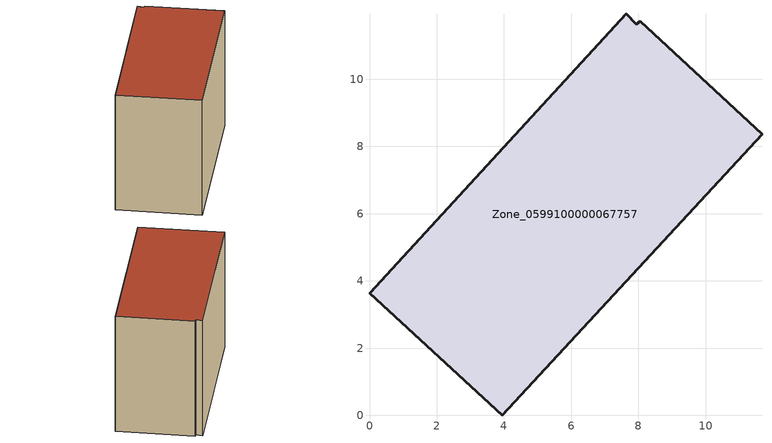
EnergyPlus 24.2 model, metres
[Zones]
Zone_0599100000067757
 floor ground (C_G): 8.05,11.72 11.68,8.36 3.95,0 0,3.63 7.63,11.95 7.93,11.63 z0
 wall outside (C_F): 3.95,0 11.68,8.36 8.05,11.72 7.93,11.63 7.63,11.95 0,3.63 3.95,0 z0:8.1
 roof outside (C_R): 11.68,8.36 8.05,11.72 7.93,11.63 7.63,11.95 0,3.63 3.95,0 z8.1
[BUILDING]
Pand.0599100000067757: North Axis=0; Terrain=City; Loads Convergence Tolerance Value=0.04; Temperature Convergence Tolerance Value=0.4; Solar Distribution=FullExterior; Maximum Number of Warmup Days=25; Minimum Number of Warmup Days=1
[Site:Location]
Rotterdam.The.Hague.AP_ZH_NLD Design_Conditions: Latitude=51.96; Longitude=4.45; Time Zone=1; Elevation=-4.5
[SITE:GROUNDTEMPERATURE:BUILDINGSURFACE]
18, 18, 18, 18, 18, 18, 18, 18, 18, 18, 18, 18
[MATERIAL] Thermal Absorptance=0.9; Solar Absorptance=0.7; Visible Absorptance=0.7
Name | Roughness | Thickness | Conductivity | Density | Specific Heat
G.TI.1975-1991 | MediumSmooth | 0.15 | 0.288461 | 540 | 1210
F.TI.1975-1991 | Rough | 0.3 | 0.230769 | 1920 | 840
R.TI.1975-1991 | MediumRough | 0.2 | 0.153846 | 1500 | 1000
[CONSTRUCTION]
C_G: G.TI.1975-1991
C_F: F.TI.1975-1991
C_R: R.TI.1975-1991
[ZONE]
Zone_0599100000067757: Type=1; Multiplier=1; Ceiling Height=Autocalculate; Volume=Autocalculate; Floor Area=autocalculate; Part of Total Floor Area=Yes
[ZONEINFILTRATION:DESIGNFLOWRATE]
Infil_Zone_0599100000067757: Zone or ZoneList or Space or SpaceList=Zone_0599100000067757; Schedule=AlwaysOn; Design Flow Rate Calculation Method=Flow/Area; Flow Rate per Floor Area=0.003; Constant Term Coefficient=1; Temperature Term Coefficient=0; Velocity Term Coefficient=0; Velocity Squared Term Coefficient=0
[HVACTEMPLATE:ZONE:IDEALLOADSAIRSYSTEM]
Zone_0599100000067757: Maximum Heating Supply Air Temperature=50; Minimum Cooling Supply Air Temperature=13; Maximum Heating Supply Air Humidity Ratio=0.0156; Minimum Cooling Supply Air Humidity Ratio=0.0077; Heating Limit=NoLimit; Cooling Limit=NoLimit; Dehumidification Control Type=ConstantSensibleHeatRatio; Cooling Sensible Heat Ratio=0.7; Dehumidification Setpoint=60; Humidification Control Type=None; Humidification Setpoint=30; Outdoor Air Method=None; Outdoor Air Flow Rate per Person=0.00944; Outdoor Air Flow Rate per Zone Floor Area=0; Outdoor Air Flow Rate per Zone=0; Demand Controlled Ventilation Type=None; Outdoor Air Economizer Type=NoEconomizer; Heat Recovery Type=None; Sensible Heat Recovery Effectiveness=0.7; Latent Heat Recovery Effectiveness=0.65
[ZONECONTROL:THERMOSTAT]
ThermostatControl_Zone_0599100000067757: Zone or ZoneList=Zone_0599100000067757; Control Type Schedule=DualSetpointControlType; Control 1=Thermostat_Zone_0599100000067757; Temperature Difference Between Cutout And Setpoint=0
[THERMOSTATSETPOINT:DUALSETPOINT]
Thermostat_Zone_0599100000067757: Heating Setpoint Temperature Schedule=HeatingSetpoint_Zone_0599100000067757; Cooling Setpoint Temperature Schedule=CoolingSetpoint_Zone_0599100000067757
[SCHEDULE:COMPACT]
HeatingSetpoint_Zone_0599100000067757: Through: 12/31, For: AllDays, Until: 24:00, 21
CoolingSetpoint_Zone_0599100000067757: Through: 12/31, For: AllDays, Until: 24:00, 24
DualSetpointControlType: Through: 12/31, For: AllDays, Until: 24:00, 4
AlwaysOn: Through: 12/31, For: AllDays, Until: 24:00, 1
